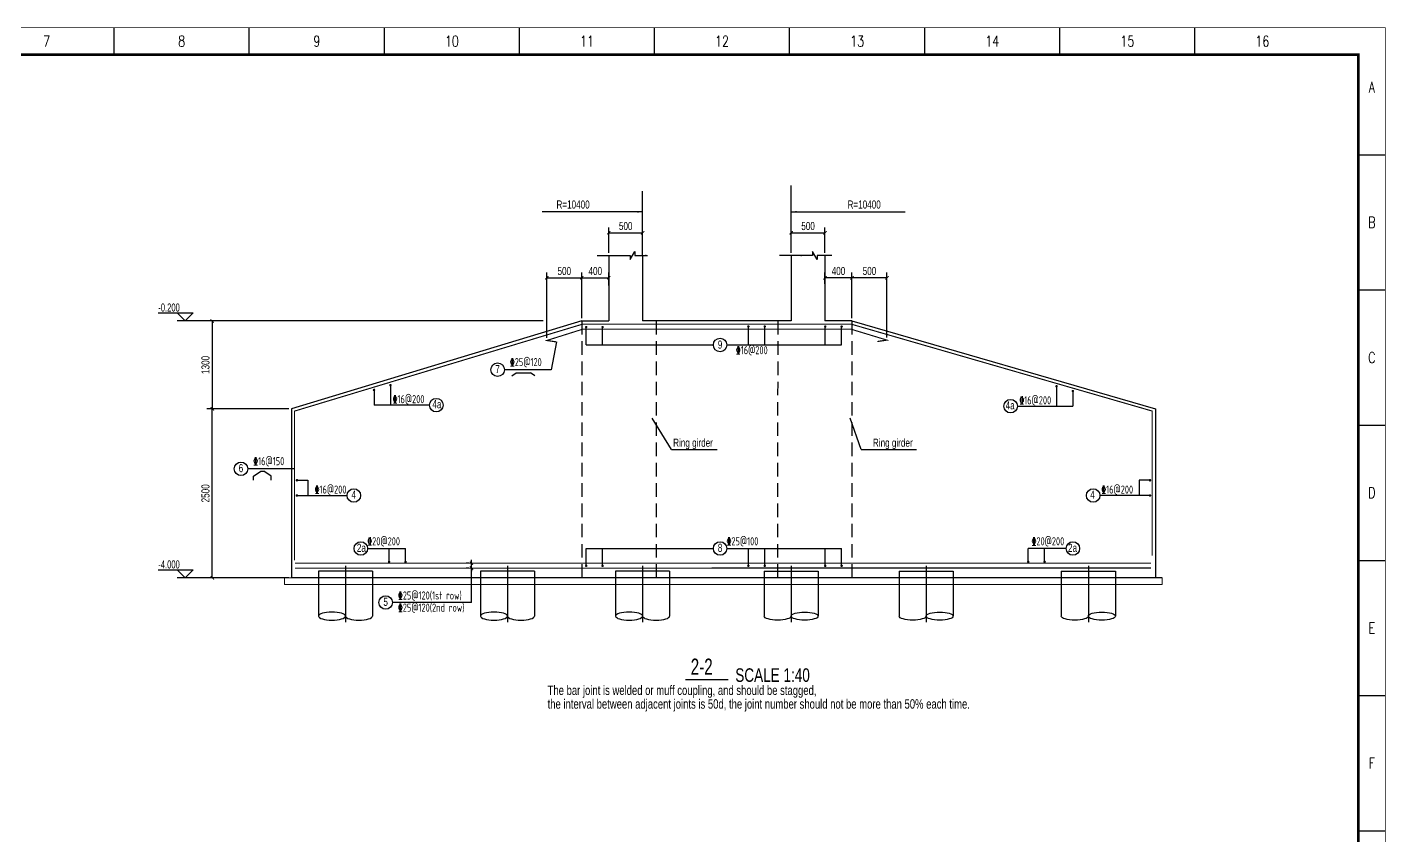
# Model space of a CAD drawing. Extents: x -84745 to 85, y -317996 to 13282.
# Drawn here: x -50202 to 85, y -166277 to -136373 of the extents above; entities that cross this region are included whole.
import ezdxf
from ezdxf.enums import TextEntityAlignment as Align

# ---------------------------------------------------------------- set-up
doc = ezdxf.new("R2010")
doc.units = 0
doc.header["$LTSCALE"] = 2000
doc.header["$MEASUREMENT"] = 0
doc.linetypes.add('CENTER', pattern=[2, 1.25, -0.25, 0.25, -0.25])
doc.linetypes.add('HIDDEN', pattern=[0.375, 0.25, -0.125])
doc.layers.get('0').update_dxf_attribs({"linetype": 'CONTINUOUS'})
doc.layers.get('DEFPOINTS').update_dxf_attribs({"linetype": 'CONTINUOUS'})
for name, color, linetype in [('3', 3, 'CONTINUOUS'), ('4', 2, 'CONTINUOUS'), ('6', 1, 'CONTINUOUS'), ('S', 1, 'CONTINUOUS'), ('S_01', 3, 'CONTINUOUS'), ('S_02', 151, 'CENTER'), ('S_03', 7, 'HIDDEN'), ('S_04', 2, 'CONTINUOUS'), ('TK', 1, 'CONTINUOUS')]:
    doc.layers.add(name, color=color, linetype=linetype)
doc.layers.add('G3', color=3, linetype='CONTINUOUS', lineweight=50)
doc.layers.add('S_04_TEXT', color=2, linetype='CONTINUOUS', lineweight=0)
doc.styles.add('FS', font='kstxt.shx', dxfattribs={"width": 0.75, "bigfont": 'kshz.shx'})
doc.styles.add('HZ', font='kstxt.shx', dxfattribs={"width": 0.75, "bigfont": 'kshz.shx'})
doc.styles.add('KS', font='kstxt.shx', dxfattribs={"width": 0.75, "bigfont": 'kshz.shx'})
doc.styles.add('TK-HZ', font='txt.shx', dxfattribs={"width": 0.8, "bigfont": 'hztxt.shx'})
doc.styles.add('样3', font='tssdeng.shx', dxfattribs={"width": 0.7, "height": 300, "bigfont": 'tssdchn.shx'})
doc.dimstyles.new('Dim1', dxfattribs={"dimtxt": 300, "dimasz": 120, "dimexe": 200, "dimexo": 100, "dimgap": 100, "dimtad": 1, "dimdec": 0, "dimzin": 14, "dimdsep": 46, "dimtxsty": 'KS', "dimblk": 'ARCHTICK', "dimblk1": 'ARCHTICK', "dimblk2": 'ARCHTICK', "dimcen": -900, "dimclrd": 7, "dimclre": 7, "dimclrt": 2, "dimadec": 0, "dimazin": 0, "dimtfac": 1, "dimtdec": 0, "dimtix": 1, "dimtmove": 2, "dimatfit": 2, "dimfxl": 1, "dimtolj": 1, "dimtzin": 14, "dimarcsym": 0})

# ---------------------------------------------------------------- blocks, each defined once
blk = doc.blocks.new('_ArchTick')
at = {"color": 0, "linetype": 'ByBlock', "const_width": 0.3}
blk.add_lwpolyline([(-0.5, -0.5), (0.5, 0.5)], dxfattribs=at)
blk = doc.blocks.new('*D37')
at = {"color": 7, "lineweight": -2, "transparency": 16777216}
for p, q in [((-29674, -147137), (-29674, -145441)), ((-29674, -145641), (-28674, -145641)), ((-28674, -145926), (-28674, -145441))]:
    blk.add_line(p, q, dxfattribs=at)
at = {"layer": 'DEFPOINTS', "color": 0, "transparency": 16777216}
for p in [(-28674, -145641), (-28674, -146026), (-29674, -147237)]:
    blk.add_point(p, dxfattribs=at)
at = {"color": 7, "linetype": 'ByBlock', "lineweight": -2, "transparency": 16777216, "xscale": 120, "yscale": 120, "zscale": 120, "rotation": 180}
blk.add_blockref('_ArchTick', (-29674, -145641), dxfattribs=at)
at = {"color": 7, "linetype": 'ByBlock', "lineweight": -2, "transparency": 16777216, "xscale": 120, "yscale": 120, "zscale": 120}
blk.add_blockref('_ArchTick', (-28674, -145641), dxfattribs=at)
at = {"color": 2, "transparency": 16777216, "insert": (-29174, -145391), "char_height": 300, "attachment_point": 5, "style": 'KS'}
blk.add_mtext('\\A1;400', dxfattribs=at)
blk = doc.blocks.new('*D38')
at = {"color": 7, "lineweight": -2, "transparency": 16777216}
for p, q in [((-28674, -144716), (-28674, -143777)), ((-27424, -144716), (-27424, -143777)), ((-28674, -143977), (-27424, -143977))]:
    blk.add_line(p, q, dxfattribs=at)
at = {"layer": 'DEFPOINTS', "color": 0, "transparency": 16777216}
for p in [(-27424, -143977), (-28674, -144816), (-27424, -144816)]:
    blk.add_point(p, dxfattribs=at)
at = {"color": 7, "linetype": 'ByBlock', "lineweight": -2, "transparency": 16777216, "xscale": 120, "yscale": 120, "zscale": 120, "rotation": 180}
blk.add_blockref('_ArchTick', (-28674, -143977), dxfattribs=at)
at = {"color": 7, "linetype": 'ByBlock', "lineweight": -2, "transparency": 16777216, "xscale": 120, "yscale": 120, "zscale": 120}
blk.add_blockref('_ArchTick', (-27424, -143977), dxfattribs=at)
at = {"color": 2, "transparency": 16777216, "insert": (-28049, -143727), "char_height": 300, "attachment_point": 5, "style": 'KS'}
blk.add_mtext('\\A1;500', dxfattribs=at)
blk = doc.blocks.new('*D39')
at = {"color": 7, "lineweight": -2, "transparency": 16777216}
for p, q in [((-42510, -150488), (-43552, -150488)), ((-43352, -156737), (-43352, -150488)), ((-40523, -156737), (-43552, -156737))]:
    blk.add_line(p, q, dxfattribs=at)
at = {"layer": 'DEFPOINTS', "color": 0, "transparency": 16777216}
for p in [(-43352, -150488), (-42410, -150488), (-40423, -156737)]:
    blk.add_point(p, dxfattribs=at)
at = {"color": 7, "linetype": 'ByBlock', "lineweight": -2, "transparency": 16777216, "xscale": 120, "yscale": 120, "zscale": 120}
for p, rotation in [((-43352, -150488), 90), ((-43352, -156737), 270)]:
    blk.add_blockref('_ArchTick', p, dxfattribs=dict(at, rotation=rotation))
at = {"color": 2, "transparency": 16777216, "insert": (-43602, -153612), "char_height": 300, "attachment_point": 5, "rotation": 90, "style": 'KS'}
blk.add_mtext('\\A1;2500', dxfattribs=at)
blk = doc.blocks.new('*D40')
at = {"color": 7, "lineweight": -2, "transparency": 16777216}
for p, q in [((-31106, -147237), (-43552, -147237)), ((-43352, -147237), (-43352, -150488)), ((-40523, -150488), (-43552, -150488))]:
    blk.add_line(p, q, dxfattribs=at)
at = {"layer": 'DEFPOINTS', "color": 0, "transparency": 16777216}
for p in [(-31006, -147237), (-43352, -150488), (-40423, -150488)]:
    blk.add_point(p, dxfattribs=at)
at = {"color": 7, "linetype": 'ByBlock', "lineweight": -2, "transparency": 16777216, "xscale": 120, "yscale": 120, "zscale": 120}
for p, rotation in [((-43352, -147237), 90), ((-43352, -150488), 270)]:
    blk.add_blockref('_ArchTick', p, dxfattribs=dict(at, rotation=rotation))
at = {"color": 2, "transparency": 16777216, "insert": (-43602, -148862), "char_height": 300, "attachment_point": 5, "rotation": 90, "style": 'KS'}
blk.add_mtext('\\A1;1300', dxfattribs=at)
blk = doc.blocks.new('*D41')
at = {"color": 7, "lineweight": -2, "transparency": 16777216}
for p, q in [((-20674, -145864), (-20674, -145441)), ((-19674, -145641), (-20674, -145641)), ((-19674, -147137), (-19674, -145441))]:
    blk.add_line(p, q, dxfattribs=at)
at = {"layer": 'DEFPOINTS', "color": 0, "transparency": 16777216}
for p in [(-20674, -145641), (-20674, -145964), (-19674, -147237)]:
    blk.add_point(p, dxfattribs=at)
at = {"color": 7, "linetype": 'ByBlock', "lineweight": -2, "transparency": 16777216, "xscale": 120, "yscale": 120, "zscale": 120, "rotation": 180}
blk.add_blockref('_ArchTick', (-20674, -145641), dxfattribs=at)
at = {"color": 7, "linetype": 'ByBlock', "lineweight": -2, "transparency": 16777216, "xscale": 120, "yscale": 120, "zscale": 120}
blk.add_blockref('_ArchTick', (-19674, -145641), dxfattribs=at)
at = {"color": 2, "transparency": 16777216, "insert": (-20174, -145391), "char_height": 300, "attachment_point": 5, "style": 'KS'}
blk.add_mtext('\\A1;400', dxfattribs=at)
blk = doc.blocks.new('*D42')
at = {"color": 7, "lineweight": -2, "transparency": 16777216}
for p, q in [((-21924, -144716), (-21924, -143777)), ((-20674, -144716), (-20674, -143777)), ((-21924, -143977), (-20674, -143977))]:
    blk.add_line(p, q, dxfattribs=at)
at = {"layer": 'DEFPOINTS', "color": 0, "transparency": 16777216}
for p in [(-20674, -143977), (-21924, -144816), (-20674, -144816)]:
    blk.add_point(p, dxfattribs=at)
at = {"color": 7, "linetype": 'ByBlock', "lineweight": -2, "transparency": 16777216, "xscale": 120, "yscale": 120, "zscale": 120, "rotation": 180}
blk.add_blockref('_ArchTick', (-21924, -143977), dxfattribs=at)
at = {"color": 7, "linetype": 'ByBlock', "lineweight": -2, "transparency": 16777216, "xscale": 120, "yscale": 120, "zscale": 120}
blk.add_blockref('_ArchTick', (-20674, -143977), dxfattribs=at)
at = {"color": 2, "transparency": 16777216, "insert": (-21299, -143727), "char_height": 300, "attachment_point": 5, "style": 'KS'}
blk.add_mtext('\\A1;500', dxfattribs=at)
blk = doc.blocks.new('*D43')
at = {"color": 7, "lineweight": -2, "transparency": 16777216}
for p, q in [((-33856, -156196), (-33956, -156196)), ((-33856, -156375), (-33956, -156375)), ((-33756, -156196), (-33756, -156076)), ((-33756, -156375), (-33756, -156196)), ((-33756, -156375), (-33756, -156495))]:
    blk.add_line(p, q, dxfattribs=at)
at = {"layer": 'DEFPOINTS', "color": 0, "transparency": 16777216}
for p in [(-33756, -156196), (-33756, -156196), (-33756, -156375)]:
    blk.add_point(p, dxfattribs=at)
at = {"color": 7, "linetype": 'ByBlock', "lineweight": -2, "transparency": 16777216, "xscale": 120, "yscale": 120, "zscale": 120}
for p, rotation in [((-33756, -156196), 270), ((-33756, -156375), 90)]:
    blk.add_blockref('_ArchTick', p, dxfattribs=dict(at, rotation=rotation))
blk = doc.blocks.new('*D44')
at = {"color": 7, "lineweight": -2, "transparency": 16777216}
for p, q in [((-30967, -147858), (-30967, -145441)), ((-30967, -145641), (-29674, -145641)), ((-29674, -147137), (-29674, -145441))]:
    blk.add_line(p, q, dxfattribs=at)
at = {"layer": 'DEFPOINTS', "color": 0, "transparency": 16777216}
for p in [(-29674, -145641), (-29674, -147237), (-30967, -147958)]:
    blk.add_point(p, dxfattribs=at)
at = {"color": 7, "linetype": 'ByBlock', "lineweight": -2, "transparency": 16777216, "xscale": 120, "yscale": 120, "zscale": 120, "rotation": 180}
blk.add_blockref('_ArchTick', (-30967, -145641), dxfattribs=at)
at = {"color": 7, "linetype": 'ByBlock', "lineweight": -2, "transparency": 16777216, "xscale": 120, "yscale": 120, "zscale": 120}
blk.add_blockref('_ArchTick', (-29674, -145641), dxfattribs=at)
at = {"color": 1, "transparency": 16777216, "insert": (-30321, -145391), "char_height": 300, "attachment_point": 5, "style": 'KS'}
blk.add_mtext('\\A1;500', dxfattribs=at)
blk = doc.blocks.new('*D45')
at = {"color": 7, "lineweight": -2, "transparency": 16777216}
for p, q in [((-19674, -147137), (-19674, -145441)), ((-18381, -145641), (-19674, -145641)), ((-18381, -147845), (-18381, -145441))]:
    blk.add_line(p, q, dxfattribs=at)
at = {"layer": 'DEFPOINTS', "color": 0, "transparency": 16777216}
for p in [(-19674, -145641), (-19674, -147237), (-18381, -147945)]:
    blk.add_point(p, dxfattribs=at)
at = {"color": 7, "linetype": 'ByBlock', "lineweight": -2, "transparency": 16777216, "xscale": 120, "yscale": 120, "zscale": 120, "rotation": 180}
blk.add_blockref('_ArchTick', (-19674, -145641), dxfattribs=at)
at = {"color": 7, "linetype": 'ByBlock', "lineweight": -2, "transparency": 16777216, "xscale": 120, "yscale": 120, "zscale": 120}
blk.add_blockref('_ArchTick', (-18381, -145641), dxfattribs=at)
at = {"color": 1, "transparency": 16777216, "insert": (-19027, -145391), "char_height": 300, "attachment_point": 5, "style": 'KS'}
blk.add_mtext('\\A1;500', dxfattribs=at)
blk = doc.blocks.new('A1-1')
at = {"layer": 'TK', "color": 7}
for p, q in [((37050, 58400), (37050, 59400)), ((42050, 58400), (42050, 59400)), ((47050, 58400), (47050, 59400)), ((52050, 58400), (52050, 59400)), ((57050, 58400), (57050, 59400)), ((62050, 58400), (62050, 59400)), ((67050, 58400), (67050, 59400)), ((72050, 58400), (72050, 59400)), ((77050, 58400), (77050, 59400)), ((83100, 54700), (84100, 54700)), ((83100, 49700), (84100, 49700)), ((83100, 44700), (84100, 44700)), ((83100, 39700), (84100, 39700)), ((83100, 34700), (84100, 34700)), ((83100, 29700), (84100, 29700))]:
    blk.add_line(p, q, dxfattribs=at)
for points, const_width in [([(0, 0), (84100, 0), (84100, 59400), (0, 59400)], 35), ([(2500, 1000), (83100, 1000), (83100, 58400), (2500, 58400)], 100)]:
    blk.add_lwpolyline(points, close=True, dxfattribs=dict(at, const_width=const_width))
at = {"layer": 'TK', "color": 7, "style": 'TK-HZ', "width": 0.75}
for s, p in [('7', (34550, 58900)), ('8', (39550, 58900)), ('9', (44550, 58900)), ('10', (49550, 58900)), ('11', (54550, 58900)), ('12', (59550, 58900)), ('13', (64550, 58900)), ('14', (69550, 58900)), ('15', (74550, 58900)), ('16', (79550, 58900)), ('A', (83600, 57200)), ('B', (83600, 52200)), ('C', (83600, 47200)), ('D', (83600, 42200)), ('E', (83600, 37200)), ('F', (83600, 32200))]:
    blk.add_text(s, height=400, dxfattribs=at).set_placement(p, align=Align.MIDDLE_CENTER)

msp = doc.modelspace()

# ---------------------------------------------------------------- linework, layer by layer
for p, q in [((-21924.009, -144534.1), (-21924.009, -142226.535)), ((-27424.009, -144816.218), (-27424.009, -142442.342)), ((-27424.009, -143202.129), (-31143.725, -143202.134)), ((-21924.009, -143202.2), (-17704.291, -143202.206)), ((-30614.684, -148011.156), (-30804.51, -149039.946)), ((-30804.51, -149039.946), (-32539.726, -149039.946)), ((-26357.979, -151985.866), (-27066.072, -150836.874)), ((-19331.779, -151985.866), (-19742.916, -150836.874)), ((-26357.979, -151985.866), (-24658.63, -151985.866)), ((-19331.779, -151985.866), (-17288.729, -151985.866)), ((-40303.149, -152703.88), (-42038.365, -152703.88)), ((-39812.835, -153691.815), (-38363.565, -153691.815)), ((-9049.497, -153691.815), (-10498.767, -153691.815)), ((-33755.676, -157649.32), (-33755.751, -156196.338)), ((-33755.676, -157649.32), (-36683.726, -157649.32))]:
    msp.add_line(p, q)
at = {"ltscale": 20}
for points in [[(-45348.785, -146939.234), (-44054.815, -146939.234), (-44351.8, -147236.219), (-44648.785, -146939.234)], [(-43551.8, -147236.219), (-44651.8, -147236.219)], [(-45348.785, -156440.603), (-44054.815, -156440.603), (-44351.8, -156737.588), (-44648.785, -156440.603)], [(-43551.8, -156737.588), (-44651.8, -156737.588)]]:
    msp.add_lwpolyline(points, dxfattribs=at)
for centre in [(-24555.294, -148122.998), (-32789.726, -149039.946), (-35059.504, -150348.85), (-13802.829, -150389.747), (-42288.365, -152703.88), (-38113.565, -153691.815), (-10748.767, -153691.815), (-37851.28, -155651.218), (-24555.294, -155651.058), (-11496.727, -155651.287), (-36933.726, -157649.32)]:
    msp.add_circle(centre, 250)
for points in [[(-27623.881, -143168.036), (-27424.009, -143202.129), (-27624.134, -143234.702)], [(-21724.137, -143168.107), (-21924.009, -143202.2), (-21723.884, -143234.773)]]:
    msp.add_solid(points)
at = {"layer": '3'}
for p, q in [((-39422.673, -156487.175), (-39422.673, -158151.875)), ((-37422.673, -156488.029), (-39422.673, -156488.029)), ((-37422.673, -156487.175), (-37422.673, -158151.875)), ((-31422.673, -156487.175), (-33422.673, -156487.175)), ((-33422.673, -156487.175), (-33422.673, -158151.875)), ((-31422.673, -156487.175), (-31422.673, -158151.875)), ((-26422.673, -156487.016), (-28422.673, -156487.016)), ((-28422.673, -156487.016), (-28422.673, -158151.715)), ((-26422.673, -156487.016), (-26422.673, -158151.715)), ((-22925.322, -156487.244), (-20925.322, -156487.244)), ((-22925.322, -156487.244), (-22925.322, -158151.944)), ((-20925.322, -156487.244), (-20925.322, -158151.944)), ((-17925.322, -156487.244), (-15925.322, -156487.244)), ((-17925.322, -156487.244), (-17925.322, -158151.944)), ((-15925.322, -156487.244), (-15925.322, -158151.944)), ((-11925.335, -156487.244), (-11925.335, -158151.944)), ((-11925.335, -156488.098), (-9925.335, -156488.098)), ((-9925.335, -156487.244), (-9925.335, -158151.944))]:
    msp.add_line(p, q, dxfattribs=at)
for centre, major_axis in [((-38922.673, -158151.875), (-500, 0)), ((-38922.673, -158151.875), (500, 0)), ((-37922.673, -158151.875), (500, 0)), ((-32922.673, -158151.875), (-500, 0)), ((-32922.673, -158151.875), (500, 0)), ((-31922.673, -158151.875), (500, 0)), ((-27922.673, -158151.715), (-500, 0)), ((-27922.673, -158151.715), (500, 0)), ((-26922.673, -158151.715), (500, 0))]:
    msp.add_ellipse(centre, major_axis=major_axis, ratio=0.296920288, start_param=3.141592654, end_param=6.283185307, dxfattribs=at)
at = {"layer": '3', "extrusion": (0, 0, -1)}
for centre, major_axis in [((-22425.322, -158151.944), (-500, 0)), ((-21425.322, -158151.944), (500, 0)), ((-21425.322, -158151.944), (-500, 0)), ((-17425.322, -158151.944), (-500, 0)), ((-16425.322, -158151.944), (500, 0)), ((-16425.322, -158151.944), (-500, 0)), ((-11425.335, -158151.944), (-500, 0)), ((-10425.335, -158151.944), (500, 0)), ((-10425.335, -158151.944), (-500, 0))]:
    msp.add_ellipse(centre, major_axis=major_axis, ratio=0.296920288, start_param=3.141592654, end_param=6.283185307, dxfattribs=at)
at = {"layer": '4'}
for p, q in [((-29509.26, -148122.998), (-29509.26, -147454.193)), ((-28903.235, -148122.959), (-28903.235, -147454.193)), ((-23508.987, -148122.998), (-23508.987, -147433.196)), ((-22902.961, -148122.959), (-22902.961, -147433.196)), ((-20661.647, -148122.998), (-20661.647, -147437.616)), ((-20055.621, -148122.998), (-20055.621, -147437.616)), ((-29509.26, -148122.998), (-24805.294, -148122.998)), ((-24305.294, -148122.998), (-20055.621, -148122.998)), ((-37364.8, -149752.642), (-37364.8, -150348.85)), ((-36758.774, -149572.969), (-36758.774, -150348.85)), ((-12103.559, -149613.866), (-12103.559, -150389.747)), ((-11497.533, -149792.814), (-11497.533, -150389.747)), ((-35309.504, -150348.85), (-37364.8, -150348.85)), ((-13552.829, -150389.747), (-11497.533, -150389.747)), ((-40219.25, -153128.23), (-39812.835, -153127.293)), ((-39812.835, -153127.293), (-39812.835, -153691.815)), ((-8643.083, -153128.23), (-9049.497, -153127.293)), ((-9049.497, -153127.293), (-9049.497, -153691.815)), ((-40219.25, -153691.815), (-39812.835, -153691.815)), ((-8643.083, -153691.815), (-9049.497, -153691.815)), ((-37601.28, -155651.218), (-36198.947, -155651.218)), ((-36804.973, -156181.882), (-36804.973, -155651.218)), ((-36198.947, -156181.842), (-36198.947, -155651.218)), ((-29509.26, -156326.722), (-29509.26, -155651.058)), ((-29509.26, -155651.058), (-24805.294, -155651.058)), ((-28903.235, -156326.683), (-28903.235, -155651.058)), ((-24305.294, -155651.058), (-20661.647, -155651.058)), ((-23508.987, -156326.722), (-23508.987, -155651.058)), ((-22902.961, -156326.683), (-22902.961, -155651.058)), ((-21457.954, -155651.058), (-20055.621, -155651.058)), ((-20661.647, -156326.722), (-20661.647, -155651.058)), ((-20055.621, -156326.683), (-20055.621, -155651.058)), ((-13149.06, -156181.912), (-13149.06, -155651.287)), ((-11746.727, -155651.287), (-13149.06, -155651.287)), ((-12543.034, -156181.951), (-12543.034, -155651.287))]:
    msp.add_line(p, q, dxfattribs=at)
for points in [[(-29100.607, -144816.218), (-27886.495, -144816.222), (-27886.495, -144966.222), (-27711.495, -144666.222), (-27711.495, -144816.222), (-27239.696, -144816.222)], [(-20422.309, -144816.289), (-20961.521, -144816.293), (-20961.521, -144966.293), (-21136.521, -144666.293), (-21136.521, -144816.293), (-22350.605, -144816.293)]]:
    msp.add_lwpolyline(points, dxfattribs=at)
for p in [(-27298.995, -144816.222), (-21549.021, -144816.293)]:
    msp.add_point(p, dxfattribs=at)
at = {"layer": '6', "const_width": 40.179}
for points in [[(-22424.023, -147354.433), (-29645.493, -147354.804), (-40303.467, -150569.609), (-40303.467, -156090.554)], [(-22395.025, -147354.63), (-19702.523, -147354.804), (-8558.866, -150569.678), (-8559.672, -155913.542)], [(-8610.892, -156195.421), (-40283.791, -156196.761)], [(-8610.892, -156373.834), (-40283.791, -156375.174)]]:
    msp.add_lwpolyline(points, dxfattribs=at)
at = {"layer": '6', "ltscale": 20}
for points in [[(-30614.684, -148011.156, 45, 45, 0), (-30967.394, -147958.259, 40.179, 40.179, 0), (-29645.493, -147542.57, 40.179, 40.179, 0), (-22424.023, -147542.199, 40.179, 40.179, 0)], [(-18733.332, -147997.453, 45, 45, 0), (-18380.622, -147944.556, 40.179, 40.179, 0), (-19702.523, -147542.57, 40.179, 40.179, 0), (-26923.993, -147542.199, 40.179, 40.179, 0)]]:
    msp.add_lwpolyline(points, format="xyseb", dxfattribs=at)
at = {"layer": '6', "const_width": 44.552}
for points in [[(-29531.536, -147462.043, 1), (-29486.984, -147462.043, 1)], [(-28925.511, -147462.043, 1), (-28880.959, -147462.043, 1)], [(-23531.263, -147441.045, 1), (-23486.711, -147441.045, 1)], [(-22925.237, -147441.045, 1), (-22880.686, -147441.045, 1)], [(-20683.923, -147445.466, 1), (-20639.371, -147445.466, 1)], [(-20077.897, -147445.466, 1), (-20033.345, -147445.466, 1)], [(-37342.524, -149789.179, 1), (-37387.076, -149789.179, 1)], [(-36736.498, -149609.546, 1), (-36781.05, -149609.546, 1)], [(-12125.835, -149650.442, -1), (-12081.283, -149650.442, -1)], [(-11519.809, -149829.351, -1), (-11475.257, -149829.351, -1)], [(-36827.249, -156145.305, 1), (-36782.697, -156145.305, 1)], [(-36221.223, -156145.305, 1), (-36176.672, -156145.305, 1)], [(-29531.536, -156290.145, 1), (-29486.984, -156290.145, 1)], [(-28925.511, -156290.145, 1), (-28880.959, -156290.145, 1)], [(-23531.263, -156290.145, 1), (-23486.711, -156290.145, 1)], [(-22925.237, -156290.145, 1), (-22880.686, -156290.145, 1)], [(-20683.923, -156290.145, 1), (-20639.371, -156290.145, 1)], [(-20077.897, -156290.145, 1), (-20033.345, -156290.145, 1)], [(-13126.784, -156145.374, -1), (-13171.336, -156145.374, -1)], [(-12520.758, -156145.374, -1), (-12565.31, -156145.374, -1)]]:
    msp.add_lwpolyline(points, format="xyb", close=True, dxfattribs=at)
at = {"layer": 'S', "const_width": 45}
for points in [[(-40219.25, -153153.23, 1), (-40219.25, -153103.23, 1)], [(-8643.083, -153153.23, -1), (-8643.083, -153103.23, -1)], [(-40219.25, -153716.815, 1), (-40219.25, -153666.815, 1)], [(-8643.083, -153716.815, -1), (-8643.083, -153666.815, -1)]]:
    msp.add_lwpolyline(points, format="xyb", close=True, dxfattribs=at)
at = {"layer": 'S_01'}
for p, q in [((-28674.009, -144816.218), (-28674.009, -147237.127)), ((-27424.009, -144816.218), (-27424.009, -147237.131)), ((-21924.007, -144816.293), (-21924.007, -147237.131)), ((-20674.007, -144816.289), (-20674.007, -147237.127)), ((-29674.009, -147237.127), (-40423.479, -150487.588)), ((-29674.009, -147237.127), (-28674.009, -147237.127)), ((-21924.007, -147237.131), (-27424.009, -147237.131)), ((-19674.007, -147237.127), (-20674.007, -147237.127)), ((-19674.007, -147237.127), (-8438.854, -150487.657)), ((-32260.68, -149268.895), (-32098.894, -149161.037)), ((-32098.894, -149161.037), (-31570.618, -149161.037)), ((-31408.832, -149268.895), (-31570.618, -149161.037)), ((-40423.479, -150487.588), (-40422.661, -156737.588)), ((-8438.854, -150487.657), (-8439.671, -156737.127)), ((-41826.715, -152972.155), (-41557.072, -152792.393)), ((-41557.072, -152792.393), (-41443.176, -152792.393)), ((-41173.532, -152972.155), (-41443.176, -152792.393)), ((-41826.715, -153127.652), (-41826.715, -152972.155)), ((-41173.532, -153127.652), (-41173.532, -152972.155)), ((-8189.671, -156737.127), (-40422.661, -156737.588))]:
    msp.add_line(p, q, dxfattribs=at)
at = {"layer": 'S_01', "const_width": 45}
msp.add_lwpolyline([(-25842.102, -160504.256), (-24255.145, -160504.256)], dxfattribs=at)
at = {"layer": 'S_02'}
for p, q in [((-38422.673, -156287.273), (-38422.673, -158380.677)), ((-32422.673, -156287.273), (-32422.673, -158380.677)), ((-27422.673, -156287.273), (-27422.673, -158380.677)), ((-21925.322, -156287.342), (-21925.322, -158380.747)), ((-16925.322, -156287.342), (-16925.322, -158380.747)), ((-10925.335, -156287.342), (-10925.335, -158380.747))]:
    msp.add_line(p, q, dxfattribs=at)
at = {"layer": 'S_03'}
for p, q in [((-29674.009, -147237.127), (-29672.658, -156736.059)), ((-26924.009, -147237.131), (-26922.659, -156735.668)), ((-22424.007, -147237.131), (-22425.357, -156739.086)), ((-19674.007, -147237.127), (-19675.357, -156739.477))]:
    msp.add_line(p, q, dxfattribs=at)
at = {"layer": 'S_04_TEXT'}
for p, q in [((-40672.662, -156987.127), (-40672.662, -156737.127)), ((-8189.672, -156737.127), (-40672.662, -156737.127)), ((-8189.672, -156987.127), (-8189.672, -156737.127)), ((-8189.672, -156987.127), (-40672.662, -156987.127))]:
    msp.add_line(p, q, dxfattribs=at)

# ---------------------------------------------------------------- block references
at = {"layer": 'TK', "color": 7}
msp.add_blockref('A1-1', (-84032.181, -195790.07), dxfattribs=at)

# ---------------------------------------------------------------- texts
for s, height, style, width, p in [('9', 300, 'FS', 0.75, (-24639.957, -148261.861)), ('%%13216@200', 300, '样3', 0.7, (-23971.887, -148467.851)), ('%%13225@120', 300, '样3', 0.7, (-32335.124, -148908.594)), ('7', 300, 'FS', 0.75, (-32873.755, -149165.47)), ('%%13216@200', 300, '样3', 0.7, (-36675.954, -150278.53)), ('4a', 300, 'FS', 0.75, (-35205.025, -150465.634)), ('4a', 300, 'FS', 0.75, (-13986.154, -150506.531)), ('%%13216@200', 300, '样3', 0.7, (-13478.581, -150319.426)), ('%%13216@150', 300, '样3', 0.7, (-41833.763, -152572.528)), ('6', 300, 'FS', 0.75, (-42372.393, -152829.404)), ('%%13216@200', 300, '样3', 0.7, (-39562.938, -153621.495)), ('%%13216@200', 300, '样3', 0.7, (-10446.318, -153621.495)), ('4', 300, 'FS', 0.75, (-38198.144, -153808.6)), ('4', 300, 'FS', 0.75, (-10853.188, -153808.6)), ('%%13220@200', 300, '样3', 0.7, (-37612.865, -155534.598)), ('%%13225@100', 300, '样3', 0.7, (-24316.879, -155534.439)), ('%%13220@200', 300, '样3', 0.7, (-13027.345, -155534.667)), ('2a', 300, 'FS', 0.75, (-37999.614, -155776.742)), ('8', 300, 'FS', 0.75, (-24639.957, -155776.582)), ('2a', 300, 'FS', 0.75, (-11677.239, -155776.811)), ('%%13225@120(1st row)', 300, '样3', 0.7, (-36479.124, -157539.067)), ('5', 300, 'FS', 0.75, (-37017.754, -157774.844)), ('%%13225@120(2nd row)', 300, '样3', 0.7, (-36479.124, -157988.365)), ('The bar joint is welded or muff coupling, and should be stagged, ', 350, 'FS', 0.75, (-30939.17, -161069.143)), ('the interval between adjacent joints is 50d, the joint number should not be more than 50%%% each time.', 350, 'FS', 0.75, (-30939.17, -161575.196))]:
    msp.add_text(s, height=height, dxfattribs=dict(style=style, width=width)).set_placement(p)
at = {"layer": '4', "width": 0.75}
for s, height, style, p in [('R=10400', 300, 'KS', (-30611.564, -143080.548)), ('R=10400', 300, 'KS', (-19837.413, -143080.62)), ('Ring girder', 300, 'FS', (-26292.651, -151888.312)), ('Ring girder', 300, 'FS', (-18899.226, -151888.312)), ('SCALE 1:40', 500, 'KS', (-23993.164, -160582.843))]:
    msp.add_text(s, height=height, dxfattribs=dict(at, style=style)).set_placement(p)
at = {"layer": 'G3', "style": 'HZ', "width": 0.7}
msp.add_text('2-2', height=600, dxfattribs=at).set_placement((-25642.251, -160322.159))
at = {"layer": 'S_04', "ltscale": 20, "style": 'KS', "width": 0.7}
for s, p in [('-0.200', (-45348.785, -146739.234)), ('-4.000', (-45348.785, -156240.603))]:
    msp.add_text(s, height=300, dxfattribs=at).set_placement(p, align=Align.MIDDLE_LEFT)

# ---------------------------------------------------------------- dimensions: what is measured, and where the dimension line sits
for base, p1, p2, picture, middle in [((-27424.009, -143977.34), (-28674.009, -144816.219), (-27424.009, -144816.222), '*D38', (-28049.009, -143727.34)), ((-20674.007, -143977.411), (-21924.009, -144816.29), (-20674.007, -144816.292), '*D42', (-21299.008, -143727.411)), ((-28674.009, -145640.954), (-29674.009, -147237.127), (-28674.009, -146026.139), '*D37', (-29174.009, -145390.954))]:
    dim = msp.add_linear_dim(base=base, p1=p1, p2=p2, dimstyle='Dim1', override={"dimlfac": 0.4})
    dim.commit()
    dim.dimension.update_dxf_attribs({"geometry": picture, "text_midpoint": middle})
dim = msp.add_linear_dim(base=(-29674.009, -145640.954), p1=(-30967.394, -147958.259), p2=(-29674.009, -147237.127), text='500', dimstyle='Dim1', override={"dimclrt": 1})
dim.commit()
dim.dimension.update_dxf_attribs({"geometry": '*D44', "text_midpoint": (-30320.702, -145390.954)})
for base, p1, p2, angle, override, picture, middle in [((-20674.007, -145640.954), (-19674.007, -147237.127), (-20674.007, -145963.674), 180, {"dimlfac": 0.4}, '*D41', (-20174.007, -145390.954)), ((-43351.8, -150487.588), (-31005.767, -147237.127), (-40423.479, -150487.588), 90, {"dimlfac": 0.4, "dimtxsty": 'KS'}, '*D40', (-43601.8, -148862.357)), ((-43351.8, -150487.588), (-40422.661, -156737.127), (-42410.254, -150487.588), 90, {"dimlfac": 0.4}, '*D39', (-43601.8, -153612.357))]:
    dim = msp.add_linear_dim(base=base, p1=p1, p2=p2, angle=angle, dimstyle='Dim1', override=override)
    dim.commit()
    dim.dimension.update_dxf_attribs({"geometry": picture, "text_midpoint": middle})
dim = msp.add_linear_dim(base=(-19674.007, -145640.954), p1=(-18380.622, -147944.556), p2=(-19674.007, -147237.127), angle=180, text='500', dimstyle='Dim1', override={"dimclrt": 1})
dim.commit()
dim.dimension.update_dxf_attribs({"geometry": '*D45', "text_midpoint": (-19027.314, -145390.954)})
dim = msp.add_linear_dim(base=(-33755.751, -156196.338), p1=(-33755.739, -156374.752), p2=(-33755.751, -156196.338), angle=90, text=' ', dimstyle='Dim1')
dim.commit()
dim.dimension.update_dxf_attribs({"geometry": '*D43', "text_midpoint": (-33755.751, -156285.545)})

doc.saveas('drawing.dxf')
